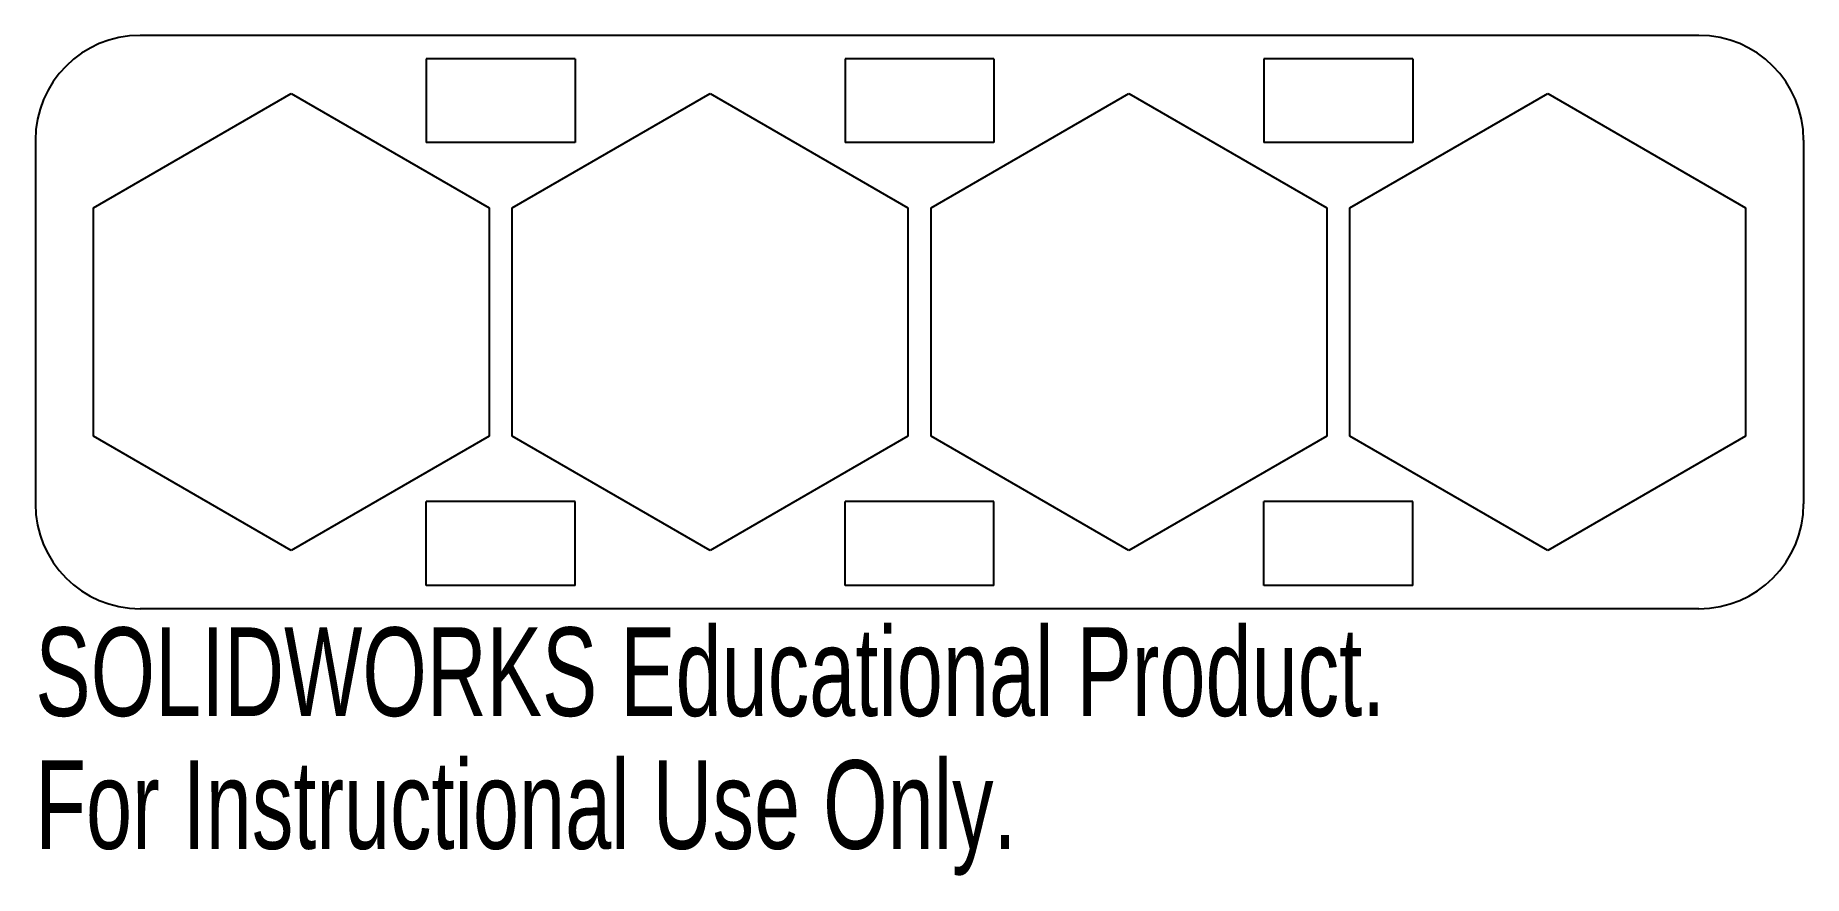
# Model space of a CAD drawing. Header units: inches. Extents: x -3.25 to 0.55, y -1.19 to 0.62.
import ezdxf

# ---------------------------------------------------------------- set-up
doc = ezdxf.new("R2010")
doc.units = ezdxf.units.IN
doc.header["$MEASUREMENT"] = 0
doc.styles.add('SLDTEXTSTYLE0', font='TXT', dxfattribs={"width": 0.7})

msp = doc.modelspace()

# ---------------------------------------------------------------- linework, layer by layer
at = {"color": 7, "linetype": 'Continuous', "lineweight": 25}
for p, q in [((0.325, 0.6157), (-3.025, 0.6157)), ((-2.09, 0.5657), (-2.41, 0.5657)), ((-2.41, 0.5657), (-2.41, 0.3857)), ((-2.09, 0.5657), (-2.09, 0.3857)), ((-1.19, 0.5657), (-1.51, 0.5657)), ((-1.51, 0.5657), (-1.51, 0.3857)), ((-1.19, 0.5657), (-1.19, 0.3857)), ((-0.29, 0.5657), (-0.61, 0.5657)), ((-0.61, 0.5657), (-0.61, 0.3857)), ((-0.29, 0.5657), (-0.29, 0.3857)), ((-3.125, 0.2454), (-2.7, 0.4907)), ((-2.7, 0.4907), (-2.275, 0.2454)), ((-2.225, 0.2454), (-1.8, 0.4907)), ((-1.8, 0.4907), (-1.375, 0.2454)), ((-1.325, 0.2454), (-0.9, 0.4907)), ((-0.9, 0.4907), (-0.475, 0.2454)), ((-0.425, 0.2454), (0, 0.4907)), ((0, 0.4907), (0.425, 0.2454)), ((-3.25, 0.3907), (-3.25, -0.3907)), ((-2.09, 0.3857), (-2.41, 0.3857)), ((-1.19, 0.3857), (-1.51, 0.3857)), ((-0.29, 0.3857), (-0.61, 0.3857)), ((0.55, 0.3907), (0.55, -0.3907)), ((-3.125, -0.2454), (-3.125, 0.2454)), ((-2.275, 0.2454), (-2.275, -0.2454)), ((-2.225, -0.2454), (-2.225, 0.2454)), ((-1.375, 0.2454), (-1.375, -0.2454)), ((-1.325, -0.2454), (-1.325, 0.2454)), ((-0.475, 0.2454), (-0.475, -0.2454)), ((-0.425, -0.2454), (-0.425, 0.2454)), ((0.425, 0.2454), (0.425, -0.2454)), ((-2.7, -0.4907), (-3.125, -0.2454)), ((-2.275, -0.2454), (-2.7, -0.4907)), ((-1.8, -0.4907), (-2.225, -0.2454)), ((-1.375, -0.2454), (-1.8, -0.4907)), ((-0.9, -0.4907), (-1.325, -0.2454)), ((-0.475, -0.2454), (-0.9, -0.4907)), ((0, -0.4907), (-0.425, -0.2454)), ((0.425, -0.2454), (0, -0.4907)), ((-2.41, -0.5657), (-2.41, -0.3857)), ((-2.09, -0.3857), (-2.41, -0.3857)), ((-2.09, -0.5657), (-2.09, -0.3857)), ((-1.51, -0.5657), (-1.51, -0.3857)), ((-1.19, -0.3857), (-1.51, -0.3857)), ((-1.19, -0.5657), (-1.19, -0.3857)), ((-0.61, -0.5657), (-0.61, -0.3857)), ((-0.29, -0.3857), (-0.61, -0.3857)), ((-0.29, -0.5657), (-0.29, -0.3857)), ((-2.09, -0.5657), (-2.41, -0.5657)), ((-1.19, -0.5657), (-1.51, -0.5657)), ((-0.29, -0.5657), (-0.61, -0.5657)), ((0.325, -0.6157), (-3.025, -0.6157))]:
    msp.add_line(p, q, dxfattribs=at)
for centre, start, end in [((-3.025, 0.3907), 90, 180), ((0.325, 0.3907), 0, 90), ((-3.025, -0.3907), 180, 270), ((0.325, -0.3907), 270, 0)]:
    msp.add_arc(centre, 0.225, start, end, dxfattribs=at)

# ---------------------------------------------------------------- texts
at = {"color": 7, "linetype": 'Continuous', "char_height": 0.1903, "attachment_point": 1, "style": 'SLDTEXTSTYLE0'}
for s, insert in [('SOLIDWORKS Educational Product.', (-3.25, -0.6559)), ('For Instructional Use Only.', (-3.25, -0.9413))]:
    msp.add_mtext(s, dxfattribs=dict(at, insert=insert))

doc.saveas('drawing.dxf')
